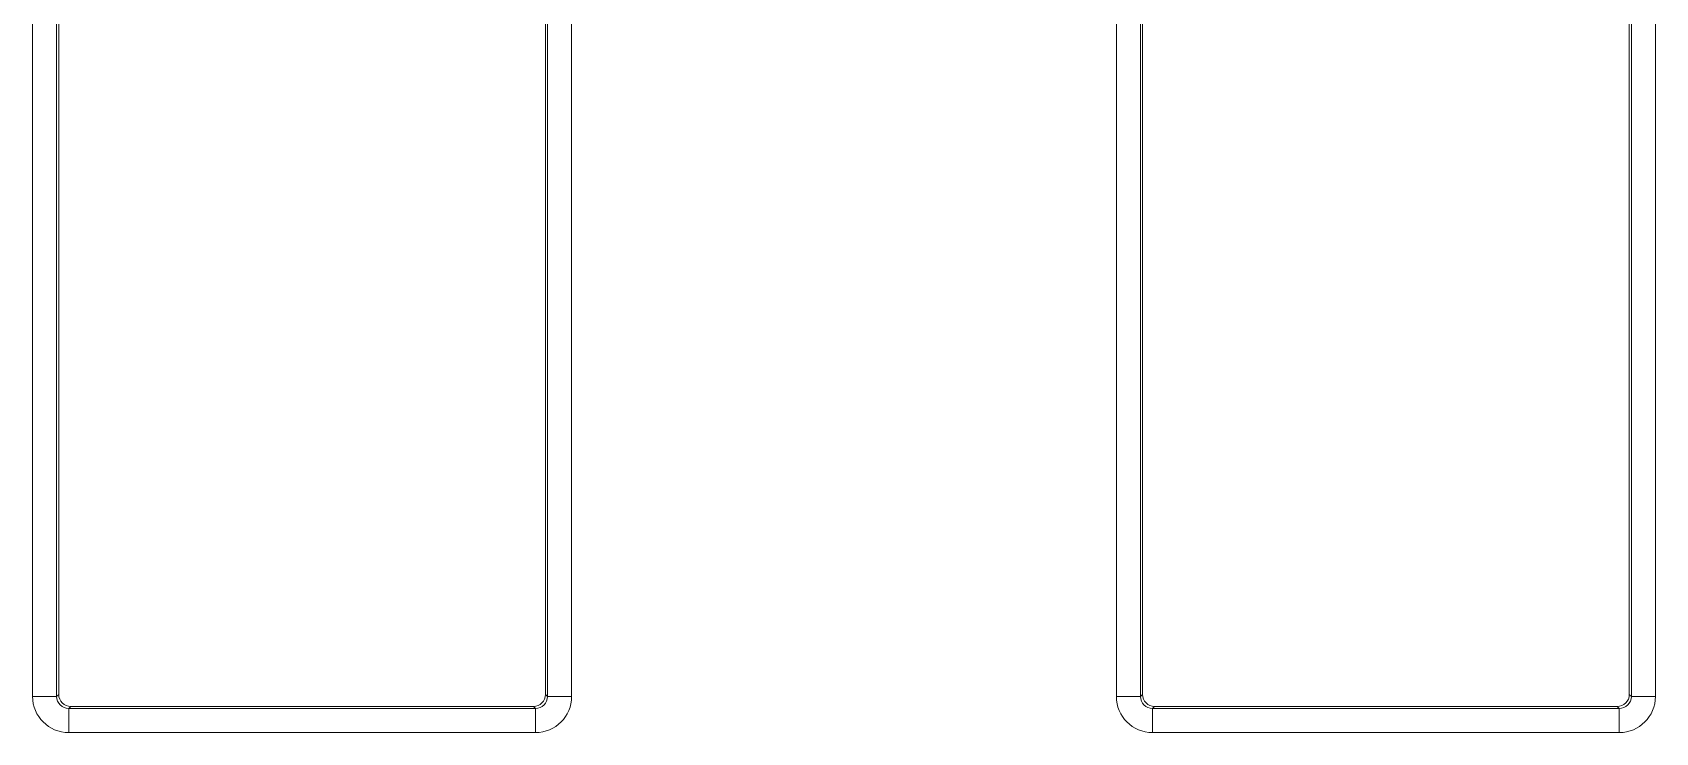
# Model space of a CAD drawing. Header units: millimetres. Extents: x 33157 to 59611, y -29750 to 1750.
# Drawn here: x 54872.4 to 54939.8, y -4024.2 to -3995.1 of the extents above; entities that cross this region are included whole.
import ezdxf

# ---------------------------------------------------------------- set-up
doc = ezdxf.new("R2010")
doc.units = ezdxf.units.MM
doc.layers.add('layer 1', color=7, linetype='Continuous', lineweight=18)

msp = doc.modelspace()

# ---------------------------------------------------------------- linework, layer by layer
at = {"layer": 'layer 1', "lineweight": 9}
for p, q in [((54872.37, -3967.867), (54872.37, -4022.7)), ((54873.37, -3967.867), (54873.37, -4022.7)), ((54873.456, -3967.953), (54873.456, -4022.614)), ((54893.667, -3967.953), (54893.667, -4022.614)), ((54893.753, -3967.867), (54893.753, -4022.7)), ((54894.753, -3967.867), (54894.753, -4022.7)), ((54917.37, -3967.867), (54917.37, -4022.7)), ((54918.37, -3967.867), (54918.37, -4022.7)), ((54918.456, -3967.953), (54918.456, -4022.614)), ((54938.667, -3967.953), (54938.667, -4022.614)), ((54938.753, -3967.867), (54938.753, -4022.7)), ((54939.753, -3967.867), (54939.753, -4022.7)), ((54873.37, -4022.7), (54873.37, -4022.7)), ((54873.456, -4022.614), (54873.456, -4022.614)), ((54873.87, -4023.2), (54873.87, -4023.2)), ((54873.87, -4023.2), (54873.87, -4024.2)), ((54873.956, -4023.114), (54873.956, -4023.114)), ((54893.167, -4023.114), (54893.167, -4023.114)), ((54893.253, -4023.2), (54893.253, -4023.2)), ((54893.253, -4023.2), (54893.253, -4024.2)), ((54893.253, -4023.2), (54893.253, -4023.2)), ((54894.753, -4022.7), (54894.753, -4022.7)), ((54918.37, -4022.7), (54918.37, -4022.7)), ((54918.456, -4022.614), (54918.456, -4022.614)), ((54918.87, -4023.2), (54918.87, -4023.2)), ((54918.87, -4023.2), (54918.87, -4024.2)), ((54918.956, -4023.114), (54918.956, -4023.114)), ((54938.167, -4023.114), (54938.167, -4023.114)), ((54938.253, -4023.2), (54938.253, -4023.2)), ((54938.253, -4023.2), (54938.253, -4023.2)), ((54938.253, -4023.2), (54938.253, -4024.2)), ((54939.753, -4022.7), (54939.753, -4022.7)), ((54893.253, -4024.2), (54893.253, -4024.2)), ((54938.253, -4024.2), (54938.253, -4024.2))]:
    msp.add_line(p, q, dxfattribs=at)
for points in [[(54872.37, -4022.7), (54872.37, -4022.7), (54873.37, -4022.7), (54873.37, -4022.7)], [(54872.37, -4022.7), (54872.37, -4023.528), (54873.042, -4024.2), (54873.87, -4024.2)], [(54873.456, -4022.614), (54873.456, -4022.614), (54873.37, -4022.7), (54873.37, -4022.7)], [(54873.456, -4022.614), (54873.456, -4022.89), (54873.679, -4023.114), (54873.956, -4023.114)], [(54893.253, -4023.2), (54893.253, -4023.2), (54873.87, -4023.2), (54873.87, -4023.2)], [(54893.167, -4023.114), (54893.167, -4023.114), (54873.956, -4023.114), (54873.956, -4023.114)], [(54873.956, -4023.114), (54873.956, -4023.114), (54873.87, -4023.2), (54873.87, -4023.2)], [(54893.167, -4023.114), (54893.443, -4023.114), (54893.667, -4022.89), (54893.667, -4022.614)], [(54893.167, -4023.114), (54893.167, -4023.114), (54893.253, -4023.2), (54893.253, -4023.2)], [(54893.253, -4024.2), (54894.081, -4024.2), (54894.753, -4023.528), (54894.753, -4022.7)], [(54893.667, -4022.614), (54893.667, -4022.614), (54893.753, -4022.7), (54893.753, -4022.7)], [(54894.753, -4022.7), (54894.753, -4022.7), (54893.753, -4022.7), (54893.753, -4022.7)], [(54917.37, -4022.7), (54917.37, -4022.7), (54918.37, -4022.7), (54918.37, -4022.7)], [(54917.37, -4022.7), (54917.37, -4023.528), (54918.042, -4024.2), (54918.87, -4024.2)], [(54918.456, -4022.614), (54918.456, -4022.614), (54918.37, -4022.7), (54918.37, -4022.7)], [(54918.456, -4022.614), (54918.456, -4022.89), (54918.679, -4023.114), (54918.956, -4023.114)], [(54938.253, -4023.2), (54938.253, -4023.2), (54918.87, -4023.2), (54918.87, -4023.2)], [(54938.167, -4023.114), (54938.167, -4023.114), (54918.956, -4023.114), (54918.956, -4023.114)], [(54918.956, -4023.114), (54918.956, -4023.114), (54918.87, -4023.2), (54918.87, -4023.2)], [(54938.167, -4023.114), (54938.443, -4023.114), (54938.667, -4022.89), (54938.667, -4022.614)], [(54938.167, -4023.114), (54938.167, -4023.114), (54938.253, -4023.2), (54938.253, -4023.2)], [(54938.253, -4024.2), (54939.081, -4024.2), (54939.753, -4023.528), (54939.753, -4022.7)], [(54938.667, -4022.614), (54938.667, -4022.614), (54938.753, -4022.7), (54938.753, -4022.7)], [(54939.753, -4022.7), (54939.753, -4022.7), (54938.753, -4022.7), (54938.753, -4022.7)], [(54893.253, -4024.2), (54893.253, -4024.2), (54873.87, -4024.2), (54873.87, -4024.2)], [(54938.253, -4024.2), (54938.253, -4024.2), (54918.87, -4024.2), (54918.87, -4024.2)]]:
    msp.add_open_spline(points, degree=3, dxfattribs=at)
for points, knots in [([(54873.37, -4022.7), (54873.37, -4022.832), (54873.423, -4022.96), (54873.516, -4023.053), (54873.61, -4023.147), (54873.737, -4023.2), (54873.87, -4023.2)], [0, 0, 0, 0, 177874.123945, 177874.123945, 177874.123945, 355748.247889, 355748.247889, 355748.247889, 355748.247889]), ([(54893.253, -4023.2), (54893.385, -4023.2), (54893.513, -4023.147), (54893.606, -4023.053), (54893.7, -4022.96), (54893.753, -4022.832), (54893.753, -4022.7)], [0, 0, 0, 0, 177936.657047, 177936.657047, 177936.657047, 355873.314094, 355873.314094, 355873.314094, 355873.314094]), ([(54918.37, -4022.7), (54918.37, -4022.832), (54918.423, -4022.96), (54918.516, -4023.053), (54918.61, -4023.147), (54918.737, -4023.2), (54918.87, -4023.2)], [0, 0, 0, 0, 178014.332108, 178014.332108, 178014.332108, 356028.664216, 356028.664216, 356028.664216, 356028.664216]), ([(54938.253, -4023.2), (54938.385, -4023.2), (54938.513, -4023.147), (54938.606, -4023.053), (54938.7, -4022.96), (54938.753, -4022.832), (54938.753, -4022.7)], [0, 0, 0, 0, 178076.865393, 178076.865393, 178076.865393, 356153.730786, 356153.730786, 356153.730786, 356153.730786])]:
    msp.add_open_spline(points, degree=3, knots=knots, dxfattribs=at)

doc.saveas('drawing.dxf')
